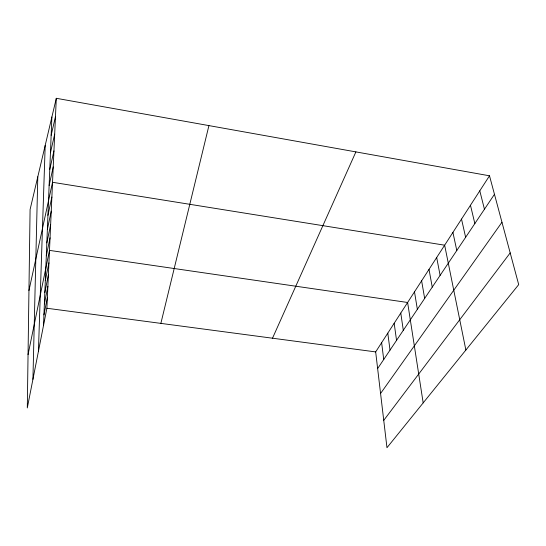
<?xml version="1.0" encoding="UTF-8"?>
<svg xmlns="http://www.w3.org/2000/svg" width="546" height="546" viewBox="0 0 546 546"><rect width="100%" height="100%" fill="white"/><g stroke="black" fill="none" stroke-linecap="round" stroke-linejoin="round"><path stroke-width="0.82" d="M32.924 379.327L37.797 176.795M38.425 351.337L45.188 145.42M43.509 325.505L51.884 116.994M56.293 98.294L30.091 209.507L27.3 407.93L46.901 308.251L56.293 98.294L489.503 175.798L518.7 284.623L386.971 447.706L375.668 351.911L489.503 175.798M43.933 314.905L47.379 297.515M44.376 303.904L47.877 286.384M44.833 292.485L48.396 274.836M45.311 280.617L48.928 262.844M28.051 354.607L49.488 250.382L407.616 302.484L423.177 402.887M46.308 255.828L50.048 237.817M46.826 242.881L50.635 224.754M47.366 229.395L51.242 211.165M47.932 215.356L51.877 197.024M28.952 290.554L52.532 182.289L444.649 245.195L465.875 350.027M49.133 185.428L53.221 166.926M49.775 169.465L53.938 150.894M50.45 152.771L54.689 134.139M51.147 135.299L55.474 116.626M160.865 323.382L208.927 125.6M272.509 338.206L355.896 151.89M377.634 368.584L494.464 194.294M380.576 393.482L501.965 222.249M383.742 420.352L510.189 252.907M46.901 308.251L375.668 351.911M479.791 190.827L484.452 209.234M470.468 205.248L474.849 223.56M461.52 219.089L465.636 237.305M452.921 232.398L456.79 250.498M436.684 257.514L440.11 275.382M429.013 269.376L432.241 287.121M421.621 280.808L424.658 298.43M414.496 291.837L417.356 309.329M400.778 313.063L403.303 330.296M394.171 323.28L396.546 340.37M387.79 333.149L390.021 350.102M381.627 342.683L383.722 359.5"/></g></svg>
